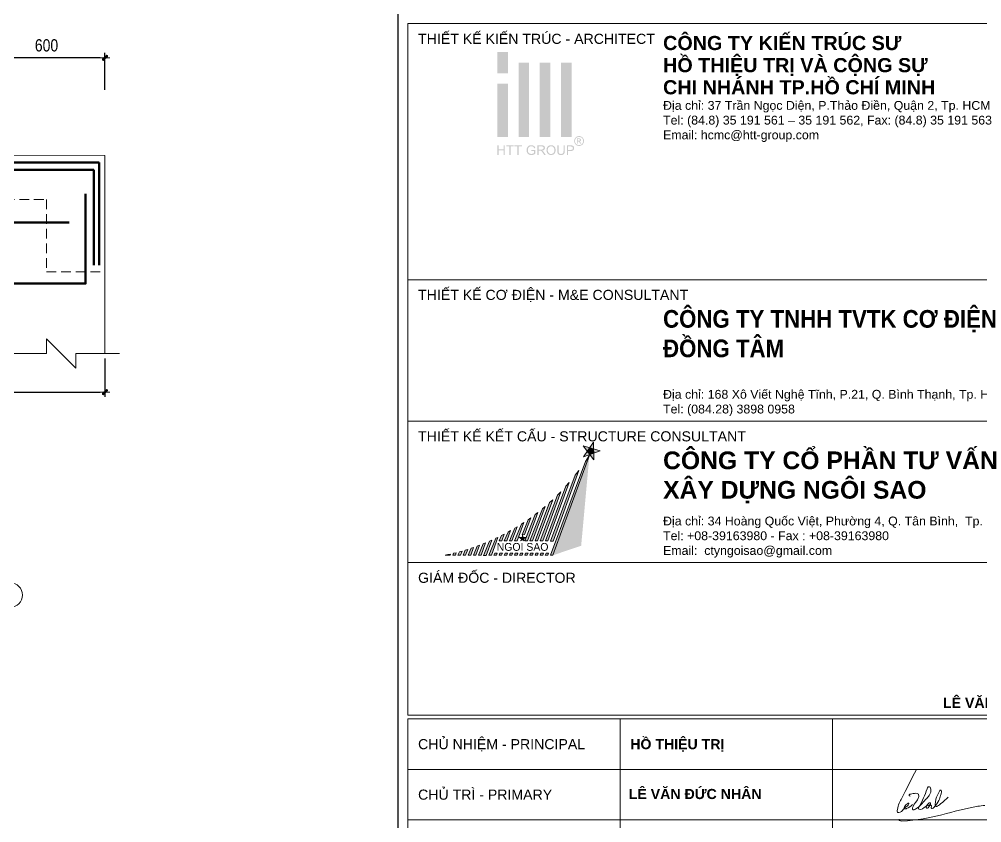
# Model space of a CAD drawing. Header units: millimetres. Extents: x 397144 to 8960116, y 345581 to 674207.
# Drawn here: x 4991324 to 4996262, y 653957 to 658081 of the extents above; entities that cross this region are included whole.
import ezdxf
from ezdxf.enums import TextEntityAlignment as Align
from ezdxf.xclip import XClip

# ---------------------------------------------------------------- set-up
doc = ezdxf.new("R2010")
doc.units = ezdxf.units.MM
doc.header["$XCLIPFRAME"] = 0
doc.header["$PDSIZE"] = -10
doc.linetypes.add('HIDDEN', pattern=[0.375, 0.25, -0.125])
doc.layers.get('0').update_dxf_attribs({"linetype": 'CONTINUOUS'})
doc.layers.get('Defpoints').update_dxf_attribs({"color": 12, "linetype": 'CONTINUOUS'})
for name, color, linetype, lineweight in [('CDAI', 8, 'CONTINUOUS', 30), ('CHG_XX_Khung ten$0$A1 BORDER$0$DGIONG', 4, 'CONTINUOUS', 13), ('CHG_XX_Khung ten$0$A1 BORDER$0$STICK', 1, 'CONTINUOUS', 9), ('CHG_XX_Khung ten$0$TEXT', 7, 'CONTINUOUS', 15), ('CTHEP', 2, 'CONTINUOUS', 50), ('DBAO', 3, 'CONTINUOUS', 20), ('DGIONG', 4, 'CONTINUOUS', 13), ('KTH', 150, 'CONTINUOUS', 5), ('Net khuat', 8, 'HIDDEN', 13), ('STICK', 1, 'CONTINUOUS', 9)]:
    doc.layers.add(name, color=color, linetype=linetype, lineweight=lineweight)
doc.styles.add('CHG_XX_Khung ten$0$A1 BORDER$0$ARIAL', font='arial.ttf')
doc.styles.add('CHG_XX_Khung ten$0$A1 BORDER$0$Arial - Bold', font='arialbd.ttf', dxfattribs={"height": 2.5})
doc.styles.add('CHG_XX_Khung ten$0$A1 BORDER$0$Star-AvoBold', font='VAVOB_0.TTF')
doc.styles.add('CHG_XX_Khung ten$0$Arial - Bold', font='arialbd.ttf')
doc.styles.add('CHG_XX_Khung ten$0$title block pccc$0$ARIAL', font='arial.ttf')
doc.styles.add('CHG_XX_Khung ten$0$title block pccc$0$Arial - Bold', font='arialbd.ttf', dxfattribs={"height": 2.5})
doc.styles.add('TTP-HelCon', font='VHELVCN_0.TTF')
doc.dimstyles.new('TTP-25', dxfattribs={"dimscale": 25, "dimtxt": 2.5, "dimasz": 1, "dimexe": 1, "dimexo": 1, "dimgap": 0.09, "dimtad": 0, "dimdec": 4, "dimrnd": 5, "dimzin": 9, "dimdsep": 46, "dimtxsty": 'TTP-HelCon', "dimblk": 'Stick1', "dimcen": 0.09, "dimdle": 1.5, "dimclrd": 256, "dimclre": 256, "dimclrt": 7, "dimadec": 0, "dimazin": 0, "dimtfac": 1, "dimtdec": 4, "dimtmove": 0, "dimatfit": 3, "dimldrblk": '_ArchTick1', "dimfxl": 1, "dimtvp": 1, "dimtolj": 1, "dimtzin": 0, "dimarcsym": 0})

# ---------------------------------------------------------------- blocks, each defined once
blk = doc.blocks.new('CHG_XX_Khung ten$0$A1 BORDER$0$HTT-Logo')
at = {"true_color": 0x134fb3}
h = blk.add_hatch(color=154, dxfattribs=at)
h.paths.add_polyline_path([(3, 29.1), (0, 29.1), (0, 23.1), (3, 23.1)])
h.paths.add_polyline_path([(3, 20.1), (0, 20.1), (0, 5.1), (3, 5.1)])
h.paths.add_polyline_path([(9, 26.1), (6, 26.1), (6, 5.1), (9, 5.1)])
h.paths.add_polyline_path([(15, 26.1), (12, 26.1), (12, 5.1), (15, 5.1)])
h.paths.add_polyline_path([(21, 26.1), (18, 26.1), (18, 5.1), (21, 5.1)])
h.paths.add_polyline_path([(2.12, 2.7), (1.76, 2.7), (1.76, 1.59), (0.36, 1.59), (0.36, 2.7), (0, 2.7), (0, 0), (0.36, 0), (0.36, 1.27), (1.76, 1.27), (1.76, 0), (2.12, 0)])
h.paths.add_polyline_path([(4.65, 2.7), (2.51, 2.7), (2.51, 2.38), (3.4, 2.38), (3.4, 0), (3.76, 0), (3.76, 2.38), (4.65, 2.38)])
h.paths.add_polyline_path([(6.95, 2.7), (4.81, 2.7), (4.81, 2.38), (5.7, 2.38), (5.7, 0), (6.06, 0), (6.06, 2.38), (6.95, 2.38)])
h.paths.add_polyline_path([(8.64, 1.36), (8.64, 1.41), (8.66, 1.58), (8.69, 1.75), (8.75, 1.9), (8.81, 2.03), (8.92, 2.17), (9.05, 2.28), (9.2, 2.37), (9.29, 2.39), (9.45, 2.43), (9.65, 2.44), (9.84, 2.42), (10, 2.37), (10.14, 2.29), (10.26, 2.18), (10.34, 2.03), (10.41, 1.86), (10.73, 1.95), (10.68, 2.11), (10.61, 2.26), (10.53, 2.39), (10.45, 2.47), (10.31, 2.57), (10.16, 2.65), (10.13, 2.66), (9.97, 2.71), (9.8, 2.74), (9.63, 2.75), (9.55, 2.74), (9.38, 2.73), (9.21, 2.7), (9.06, 2.65), (8.91, 2.58), (8.88, 2.56), (8.75, 2.47), (8.63, 2.36), (8.53, 2.23), (8.44, 2.07), (8.41, 1.99), (8.35, 1.84), (8.31, 1.68), (8.28, 1.51), (8.27, 1.34), (8.28, 1.26), (8.29, 1.09), (8.32, 0.92), (8.38, 0.77), (8.44, 0.62), (8.46, 0.58), (8.55, 0.44), (8.66, 0.32), (8.79, 0.21), (8.93, 0.12), (9, 0.09), (9.15, 0.03), (9.31, -0.01), (9.48, -0.04), (9.65, -0.05), (9.73, -0.04), (9.9, -0.03), (10.07, 0.01), (10.23, 0.06), (10.34, 0.11), (10.48, 0.18), (10.63, 0.27), (10.77, 0.38), (10.77, 1.38), (9.63, 1.38), (9.63, 1.06), (10.42, 1.06), (10.42, 0.56), (10.39, 0.53), (10.26, 0.45), (10.09, 0.37), (9.96, 0.32), (9.8, 0.29), (9.63, 0.28), (9.62, 0.28), (9.45, 0.29), (9.28, 0.33), (9.12, 0.4), (8.97, 0.49), (8.86, 0.61), (8.77, 0.75), (8.73, 0.85), (8.68, 1), (8.65, 1.17)])
h.paths.add_polyline_path([(13.16, 1.39), (13.28, 1.48), (13.3, 1.51), (13.39, 1.64), (13.44, 1.79), (13.46, 1.96), (13.46, 2.06), (13.42, 2.22), (13.35, 2.37), (13.31, 2.43), (13.19, 2.55), (13.05, 2.63), (13.01, 2.64), (12.87, 2.67), (12.7, 2.69), (12.5, 2.7), (11.3, 2.7), (11.3, 0), (11.66, 0), (11.66, 1.2), (12.07, 1.2), (12.11, 1.2), (12.28, 1.19), (12.44, 1.11), (12.49, 1.07), (12.62, 0.93), (12.67, 0.86), (12.77, 0.73), (12.88, 0.56), (13.23, 0), (13.68, 0), (13.21, 0.73), (13.13, 0.85), (13.03, 0.98), (12.92, 1.09), (12.86, 1.14), (12.7, 1.23), (12.86, 1.26), (13.03, 1.31)])
h.paths.add_polyline_path([(11.66, 1.51), (11.66, 2.4), (12.51, 2.4), (12.67, 2.39), (12.83, 2.35), (12.97, 2.27), (13.06, 2.13), (13.09, 1.96), (13.08, 1.87), (13.02, 1.72), (12.96, 1.64), (12.8, 1.55), (12.62, 1.52), (12.43, 1.51)], flags=16)
h.paths.add_polyline_path([(16.49, 1.43), (16.48, 1.6), (16.44, 1.77), (16.4, 1.92), (16.34, 2.07), (16.33, 2.09), (16.24, 2.23), (16.14, 2.36), (16.02, 2.47), (15.88, 2.57), (15.85, 2.59), (15.7, 2.66), (15.54, 2.71), (15.38, 2.74), (15.2, 2.75), (15.15, 2.75), (14.98, 2.73), (14.82, 2.7), (14.66, 2.64), (14.52, 2.57), (14.39, 2.48), (14.27, 2.37), (14.18, 2.26), (14.1, 2.14), (14.03, 2), (13.98, 1.84), (13.94, 1.68), (13.92, 1.5), (13.91, 1.31), (13.91, 1.29), (13.92, 1.12), (13.95, 0.96), (14, 0.8), (14.07, 0.64), (14.07, 0.62), (14.16, 0.48), (14.26, 0.35), (14.38, 0.23), (14.52, 0.14), (14.56, 0.12), (14.71, 0.04), (14.86, -0.01), (15.03, -0.04), (15.2, -0.05), (15.21, -0.05), (15.38, -0.03), (15.55, 0), (15.7, 0.05), (15.86, 0.12), (15.87, 0.13), (16.01, 0.22), (16.13, 0.33), (16.24, 0.46), (16.33, 0.61), (16.36, 0.69), (16.42, 0.84), (16.46, 1), (16.48, 1.17), (16.49, 1.35)])
h.paths.add_polyline_path([(14.28, 1.45), (14.3, 1.64), (14.34, 1.81), (14.4, 1.95), (14.47, 2.08), (14.57, 2.2), (14.73, 2.32), (14.88, 2.38), (15.04, 2.43), (15.21, 2.44), (15.38, 2.42), (15.54, 2.38), (15.69, 2.31), (15.82, 2.2), (15.93, 2.07), (16.01, 1.93), (16.04, 1.85), (16.09, 1.7), (16.12, 1.53), (16.12, 1.32), (16.11, 1.12), (16.08, 0.95), (16.03, 0.79), (15.96, 0.66), (15.86, 0.54), (15.8, 0.48), (15.67, 0.38), (15.53, 0.32), (15.37, 0.27), (15.2, 0.26), (15.12, 0.26), (14.95, 0.29), (14.8, 0.35), (14.67, 0.43), (14.54, 0.54), (14.45, 0.66), (14.37, 0.8), (14.32, 0.95), (14.29, 1.12), (14.28, 1.31)], flags=16)
h.paths.add_polyline_path([(17.31, 2.7), (16.96, 2.7), (16.96, 1.12), (16.96, 0.93), (16.98, 0.75), (17.02, 0.6), (17.06, 0.46), (17.07, 0.44), (17.15, 0.3), (17.27, 0.18), (17.4, 0.08), (17.51, 0.03), (17.67, -0.01), (17.84, -0.04), (18.02, -0.05), (18.2, -0.04), (18.37, -0.01), (18.52, 0.04), (18.66, 0.1), (18.68, 0.12), (18.81, 0.22), (18.91, 0.35), (18.99, 0.49), (19.02, 0.61), (19.06, 0.76), (19.07, 0.94), (19.08, 1.14), (19.08, 2.7), (18.72, 2.7), (18.72, 1.14), (18.72, 1.06), (18.71, 0.86), (18.68, 0.69), (18.62, 0.55), (18.55, 0.45), (18.49, 0.4), (18.36, 0.33), (18.19, 0.29), (17.99, 0.28), (17.92, 0.28), (17.75, 0.31), (17.6, 0.37), (17.46, 0.48), (17.38, 0.63), (17.34, 0.77), (17.32, 0.94), (17.31, 1.14)])
h.paths.add_polyline_path([(21.42, 1.25), (21.52, 1.34), (21.6, 1.45), (21.67, 1.59), (21.72, 1.75), (21.73, 1.92), (21.73, 1.97), (21.71, 2.13), (21.65, 2.29), (21.56, 2.44), (21.44, 2.55), (21.42, 2.56), (21.27, 2.63), (21.1, 2.67), (21.05, 2.68), (20.89, 2.7), (20.69, 2.7), (19.67, 2.7), (19.67, 0), (20.03, 0), (20.03, 1.1), (20.72, 1.1), (20.76, 1.1), (20.96, 1.11), (21.14, 1.14), (21.29, 1.19)])
h.paths.add_polyline_path([(20.03, 1.42), (20.03, 2.38), (20.72, 2.38), (20.93, 2.37), (21.06, 2.36), (21.16, 2.31), (21.28, 2.2), (21.34, 2.08), (21.37, 1.91), (21.36, 1.82), (21.31, 1.67), (21.22, 1.54), (21.09, 1.47), (20.93, 1.43), (20.73, 1.42)], flags=16)
h.paths.add_polyline_path([(23.87, 2.76), (24.01, 2.85), (24.13, 2.96), (24.24, 3.09), (24.33, 3.24), (24.35, 3.28), (24.42, 3.44), (24.47, 3.6), (24.5, 3.76), (24.51, 3.93), (24.51, 3.98), (24.49, 4.15), (24.46, 4.31), (24.4, 4.47), (24.33, 4.62), (24.29, 4.69), (24.19, 4.82), (24.08, 4.94), (23.95, 5.05), (23.81, 5.14), (23.77, 5.16), (23.61, 5.23), (23.45, 5.28), (23.29, 5.31), (23.12, 5.32), (23.08, 5.31), (22.92, 5.3), (22.76, 5.27), (22.6, 5.21), (22.44, 5.14), (22.38, 5.1), (22.24, 5.01), (22.12, 4.89), (22.01, 4.77), (21.92, 4.62), (21.89, 4.57), (21.82, 4.41), (21.77, 4.25), (21.74, 4.09), (21.73, 3.93), (21.73, 3.87), (21.75, 3.71), (21.79, 3.55), (21.84, 3.39), (21.92, 3.24), (21.95, 3.18), (22.05, 3.04), (22.16, 2.92), (22.29, 2.81), (22.43, 2.72), (22.48, 2.7), (22.64, 2.63), (22.79, 2.58), (22.96, 2.55), (23.12, 2.54), (23.18, 2.54), (23.34, 2.55), (23.5, 2.59), (23.66, 2.65), (23.82, 2.72)])
h.paths.add_polyline_path([(22.55, 2.92), (22.45, 2.98), (22.32, 3.09), (22.21, 3.21), (22.12, 3.35), (22.07, 3.44), (22.01, 3.6), (21.98, 3.76), (21.96, 3.93), (21.97, 4.03), (22, 4.19), (22.05, 4.35), (22.12, 4.51), (22.18, 4.61), (22.29, 4.73), (22.41, 4.85), (22.56, 4.94), (22.64, 4.98), (22.8, 5.04), (22.96, 5.07), (23.12, 5.09), (23.21, 5.08), (23.37, 5.06), (23.53, 5.01), (23.69, 4.94), (23.79, 4.88), (23.92, 4.77), (24.03, 4.65), (24.13, 4.51), (24.17, 4.41), (24.23, 4.25), (24.27, 4.09), (24.28, 3.93), (24.28, 3.83), (24.25, 3.67), (24.2, 3.51), (24.13, 3.35), (24.07, 3.25), (23.96, 3.13), (23.84, 3.01), (23.7, 2.92), (23.61, 2.87), (23.45, 2.81), (23.29, 2.78), (23.12, 2.77), (23.02, 2.77), (22.86, 2.8), (22.7, 2.85)], flags=16)
h.paths.add_polyline_path([(22.51, 3.16), (22.51, 4.65), (23.03, 4.65), (23.23, 4.64), (23.4, 4.62), (23.55, 4.52), (23.6, 4.47), (23.66, 4.31), (23.67, 4.25), (23.64, 4.09), (23.55, 3.96), (23.42, 3.87), (23.24, 3.82), (23.37, 3.75), (23.46, 3.64), (23.57, 3.47), (23.77, 3.16), (23.47, 3.16), (23.34, 3.39), (23.23, 3.58), (23.14, 3.7), (23.09, 3.74), (22.94, 3.79), (22.9, 3.79), (22.76, 3.79), (22.76, 3.16)], flags=0)
h.paths.add_polyline_path([(22.76, 4), (22.76, 4.45), (23.03, 4.45), (23.13, 4.45), (23.27, 4.42), (23.37, 4.35), (23.41, 4.21), (23.33, 4.06), (23.24, 4.02), (23.05, 4)], flags=0)
blk = doc.blocks.new('CHG_XX_Khung ten')
at = {"layer": 'CHG_XX_Khung ten$0$A1 BORDER$0$DGIONG'}
h = blk.add_hatch(color=256, dxfattribs=at)
h.paths.add_polyline_path([(724.94, 283.19), (724.15, 281.97), (717.19, 263.38), (717.7, 263.38)])
h.paths.add_polyline_path([(722.81, 280.17), (722.1, 279.22), (717.21, 266.21), (717.72, 266.21)], flags=17)
h.paths.add_polyline_path([(720.93, 277.8), (720.27, 277.04), (716.19, 266.22), (716.7, 266.22)])
h.paths.add_polyline_path([(719.23, 275.93), (718.6, 275.29), (715.18, 266.22), (715.69, 266.22)])
h.paths.add_polyline_path([(717.65, 274.38), (717.03, 273.81), (714.16, 266.22), (714.67, 266.22)])
h.paths.add_polyline_path([(716.14, 273.03), (715.61, 272.59), (713.15, 266.22), (713.66, 266.22)])
h.paths.add_polyline_path([(714.69, 271.86), (714.17, 271.45), (712.13, 266.23), (712.64, 266.23)])
h.paths.add_polyline_path([(713.29, 270.81), (712.76, 270.43), (711.57, 267.46), (712.07, 267.47)])
h.paths.add_polyline_path([(710.1, 266.23), (710.61, 266.24), (711.93, 269.87), (711.48, 269.56)])
h.paths.add_polyline_path([(710.61, 269.02), (710.13, 268.73), (709.08, 266.24), (709.59, 266.24)])
h.paths.add_polyline_path([(709.31, 268.26), (708.82, 267.97), (708.07, 266.24), (708.58, 266.24)])
h.paths.add_polyline_path([(708.04, 267.56), (707.54, 267.3), (707.05, 266.25), (707.56, 266.25)])
h.paths.add_polyline_path([(716.84, 263.8), (716.33, 263.8), (716.18, 263.38), (716.69, 263.38)])
h.paths.add_polyline_path([(715.67, 263.39), (715.82, 263.8), (715.32, 263.8), (715.16, 263.39)])
h.paths.add_polyline_path([(714.15, 263.39), (714.65, 263.39), (714.8, 263.8), (714.3, 263.8)])
h.paths.add_polyline_path([(713.13, 263.39), (713.64, 263.4), (713.79, 263.81), (713.28, 263.81)])
h.paths.add_polyline_path([(712.77, 263.81), (712.27, 263.81), (712.11, 263.39), (712.62, 263.4)])
h.paths.add_polyline_path([(711.25, 263.81), (711.1, 263.4), (711.61, 263.4), (711.76, 263.81)])
h.paths.add_polyline_path([(710.59, 263.4), (710.74, 263.82), (710.24, 263.82), (710.08, 263.4)])
h.paths.add_polyline_path([(709.73, 263.82), (709.22, 263.82), (709.07, 263.41), (709.57, 263.41)])
h.paths.add_polyline_path([(708.71, 263.82), (708.21, 263.82), (708.05, 263.41), (708.56, 263.41)])
h.paths.add_polyline_path([(707.54, 263.41), (707.69, 263.83), (707.19, 263.83), (707.03, 263.41)])
h.paths.add_polyline_path([(706.68, 263.83), (706.17, 263.83), (706.02, 263.42), (706.53, 263.42)])
h.paths.add_polyline_path([(705, 263.42), (705.51, 263.42), (706.79, 266.93), (706.4, 266.74)])
h.paths.add_polyline_path([(703.97, 263.37), (704.48, 263.37), (705.57, 266.36), (705.14, 266.17)])
h.paths.add_polyline_path([(704.36, 265.84), (703.91, 265.65), (702.96, 263.38), (703.46, 263.38)])
h.paths.add_polyline_path([(703.17, 265.37), (702.69, 265.19), (701.94, 263.38), (702.45, 263.38)])
h.paths.add_polyline_path([(702, 264.94), (701.5, 264.77), (700.92, 263.38), (701.43, 263.38)])
h.paths.add_polyline_path([(700.84, 264.56), (700.33, 264.4), (699.91, 263.39), (700.42, 263.39)])
h.paths.add_polyline_path([(699.7, 264.21), (699.18, 264.06), (698.89, 263.39), (699.4, 263.39)])
h.paths.add_polyline_path([(698.57, 263.9), (698.04, 263.77), (697.87, 263.38), (698.38, 263.39)])
h.paths.add_polyline_path([(697.37, 263.39), (697.45, 263.63), (696.91, 263.51), (696.35, 263.38)])
blk.add_hatch(color=256, dxfattribs=at).paths.add_polyline_path([(724.92, 283.21), (717.68, 263.38), (723.28, 265.27)])
at = {"layer": 'CHG_XX_Khung ten$0$A1 BORDER$0$STICK'}
for points in [[(723.71, 282.88), (725.74, 285.75), (725.8, 282.26), (723.67, 285.06), (727.02, 284.03)], [(725.76, 284.41), (724.96, 284.66), (724.49, 283.98), (724.99, 283.32), (725.77, 283.6)], [(711.25, 266.22), (711.64, 267.39), (712.01, 266.22), (711.02, 266.95), (712.24, 266.93)], [(711.87, 266.67), (711.78, 266.94), (711.49, 266.94), (711.4, 266.67), (711.63, 266.5)]]:
    blk.add_hatch(color=256, dxfattribs=at).paths.add_polyline_path(points)
blk.add_line((687, 577), (687, 17))
at = {"color": 9, "linetype": 'Continuous'}
for p, q in [((731, 231), (731, 181)), ((773, 231), (773, 181))]:
    blk.add_line(p, q, dxfattribs=at)
at = {"linetype": 'Continuous'}
for points in [[(689, 368.62), (822, 368.62), (822, 317.93), (689, 317.93)], [(689, 317.93), (822, 317.93), (822, 289.93), (689, 289.93)], [(689, 289.93), (822, 289.93), (822, 261.93), (689, 261.93)]]:
    blk.add_lwpolyline(points, close=True, dxfattribs=at)
at = {"color": 9, "linetype": 'Continuous'}
for points in [[(689, 261.93), (822, 261.93), (822, 231.73), (689, 231.73)], [(822, 221), (689, 221), (689, 231), (822, 231)], [(822, 211), (689, 211), (689, 221), (822, 221)], [(822, 201), (689, 201), (689, 211), (822, 211)]]:
    blk.add_lwpolyline(points, close=True, dxfattribs=at)
blk.add_lwpolyline([(822, 211), (689, 211), (822, 211)], dxfattribs=at)
at = {"layer": 'CHG_XX_Khung ten$0$A1 BORDER$0$DGIONG'}
for points in [[(724.94, 283.19), (717.7, 263.38), (717.19, 263.38), (724.15, 281.97), (724.94, 283.19)], [(722.81, 280.17), (717.72, 266.21), (717.21, 266.21), (722.1, 279.22), (722.81, 280.17)], [(720.93, 277.8), (716.7, 266.22), (716.19, 266.22), (720.27, 277.04), (720.93, 277.8)], [(717.65, 274.38), (714.67, 266.22), (714.16, 266.22), (717.03, 273.81), (717.65, 274.38)], [(719.23, 275.93), (715.69, 266.22), (715.18, 266.22), (718.6, 275.29), (719.23, 275.93)], [(716.14, 273.03), (713.66, 266.22), (713.15, 266.22), (715.61, 272.59), (716.14, 273.03)], [(713.29, 270.81), (712.07, 267.47), (711.57, 267.46), (712.76, 270.43), (713.29, 270.81)], [(714.69, 271.86), (712.64, 266.23), (712.13, 266.23), (714.17, 271.45), (714.69, 271.86)], [(710.61, 269.02), (709.59, 266.24), (709.08, 266.24), (710.13, 268.73), (710.61, 269.02)], [(711.93, 269.87), (710.61, 266.24), (710.1, 266.23), (711.48, 269.56), (711.93, 269.87)], [(706.79, 266.93), (705.51, 263.42), (705, 263.42), (706.4, 266.74), (706.79, 266.93)], [(708.04, 267.56), (707.56, 266.25), (707.05, 266.25), (707.54, 267.3), (708.04, 267.56)], [(709.31, 268.26), (708.58, 266.24), (708.07, 266.24), (708.82, 267.97), (709.31, 268.26)], [(702, 264.94), (701.43, 263.38), (700.92, 263.38), (701.5, 264.77), (702, 264.94)], [(703.17, 265.37), (702.45, 263.38), (701.94, 263.38), (702.69, 265.19), (703.17, 265.37)], [(704.36, 265.84), (703.46, 263.38), (702.96, 263.38), (703.91, 265.65), (704.36, 265.84)], [(705.57, 266.36), (704.48, 263.37), (703.97, 263.37), (705.14, 266.17), (705.57, 266.36)], [(697.45, 263.63), (697.37, 263.39), (696.35, 263.38), (696.91, 263.51), (697.45, 263.63)], [(698.57, 263.9), (698.38, 263.39), (697.87, 263.38), (698.04, 263.77), (698.57, 263.9)], [(699.7, 264.21), (699.4, 263.39), (698.89, 263.39), (699.18, 264.06), (699.7, 264.21)], [(700.84, 264.56), (700.42, 263.39), (699.91, 263.39), (700.33, 264.4), (700.84, 264.56)]]:
    blk.add_lwpolyline(points, dxfattribs=at)
for points in [[(706.53, 263.42), (706.68, 263.83), (706.17, 263.83), (706.02, 263.42)], [(707.54, 263.41), (707.69, 263.83), (707.19, 263.83), (707.03, 263.41)], [(708.56, 263.41), (708.71, 263.82), (708.21, 263.82), (708.05, 263.41)], [(709.57, 263.41), (709.73, 263.82), (709.22, 263.82), (709.07, 263.41)], [(710.59, 263.4), (710.74, 263.82), (710.24, 263.82), (710.08, 263.4)], [(711.61, 263.4), (711.76, 263.81), (711.25, 263.81), (711.1, 263.4)], [(712.62, 263.4), (712.77, 263.81), (712.27, 263.81), (712.11, 263.39)], [(713.64, 263.4), (713.79, 263.81), (713.28, 263.81), (713.13, 263.39)], [(714.65, 263.39), (714.8, 263.8), (714.3, 263.8), (714.15, 263.39)], [(715.67, 263.39), (715.82, 263.8), (715.32, 263.8), (715.16, 263.39)], [(716.69, 263.38), (716.84, 263.8), (716.33, 263.8), (716.18, 263.38)]]:
    blk.add_lwpolyline(points, close=True, dxfattribs=at)
at = {"layer": 'CHG_XX_Khung ten$0$A1 BORDER$0$STICK'}
for p, q in [((723.71, 282.88), (725.74, 285.75)), ((725.74, 285.75), (725.8, 282.26)), ((723.67, 285.06), (727.02, 284.03)), ((725.8, 282.26), (723.67, 285.06)), ((727.02, 284.03), (723.71, 282.88)), ((711.02, 266.95), (712.24, 266.93)), ((712.01, 266.22), (711.02, 266.95)), ((712.24, 266.93), (711.25, 266.22)), ((711.64, 267.39), (712.01, 266.22))]:
    blk.add_line(p, q, dxfattribs=at)
at = {"layer": 'CHG_XX_Khung ten$0$TEXT', "color": 1}
for points in [[(789.62, 220.97), (786.72, 215.31), (785.87, 213.03), (785.94, 212.46), (786.42, 212.53), (787.18, 213.24), (787.77, 213.73), (788.12, 214.16), (788.07, 214.29), (787.94, 214.27), (787.28, 213.56), (787.2, 213.33), (787.26, 213.21), (787.44, 213.16), (787.7, 213.23), (788.87, 214.02)], [(788.4, 215.73), (788.18, 215.82), (788.21, 216), (788.32, 216.07), (788.7, 216.16), (789.23, 216.24), (789.76, 216.24), (790.01, 216.08), (790.1, 215.79), (790.05, 215.41), (788.96, 213.65), (788.88, 213.4), (788.88, 213.13), (789, 213.02), (789.17, 213.01), (789.51, 213.17), (790.77, 214.27), (791.67, 215.27), (792.3, 216.07), (792.5, 216.66), (792.49, 217.11), (792.33, 217.45), (792.13, 217.58), (791.94, 217.52), (791.73, 217.16), (790.12, 213.5), (790.04, 213.21), (790.14, 213.12), (791.53, 213.7), (792.32, 214.06), (792.42, 214.24), (792.36, 214.39), (792.17, 214.35), (791.86, 214.12), (791.68, 213.82), (791.57, 213.47), (791.67, 213.35), (791.96, 213.42), (792.51, 213.89), (792.61, 213.78), (792.55, 213.52), (792.61, 213.3), (792.77, 213.25), (793.05, 213.46), (794.1, 214.86), (794.42, 215.85), (794.57, 216.45), (794.53, 216.83), (794.42, 216.89), (794.27, 216.8), (794.14, 216.57), (793.62, 215.47), (793.41, 214.74), (793.36, 214.18), (793.41, 213.82), (793.56, 213.67), (793.77, 213.71), (794.19, 213.99), (795.35, 214.98), (795.89, 215.51)], [(786.22, 211.12), (786.28, 210.87), (786.71, 210.78), (801.78, 213.69), (803.18, 213.88)]]:
    blk.add_spline(points, degree=3, dxfattribs=at)
at = {"xscale": 0.7, "yscale": 0.7, "zscale": 0.7}
blk.add_blockref('CHG_XX_Khung ten$0$A1 BORDER$0$HTT-Logo', (706.68, 342.64), dxfattribs=at)
for s, height, style, p in [('THIẾT KẾ KIẾN TRÚC - ARCHITECT', 2, 'CHG_XX_Khung ten$0$A1 BORDER$0$ARIAL', (691, 365.62)), ('THIẾT KẾ CƠ ĐIỆN - M&E CONSULTANT', 2, 'CHG_XX_Khung ten$0$A1 BORDER$0$ARIAL', (691, 314.93)), ('THIẾT KẾ KẾT CẤU - STRUCTURE CONSULTANT', 2, 'CHG_XX_Khung ten$0$A1 BORDER$0$ARIAL', (691, 286.93)), ('GIÁM ĐỐC - DIRECTOR', 2, 'CHG_XX_Khung ten$0$title block pccc$0$ARIAL', (691, 258.93)), ('CHỦ NHIỆM - PRINCIPAL', 2, 'CHG_XX_Khung ten$0$title block pccc$0$ARIAL', (691, 226)), ('HỒ THIỆU TRỊ', 2, 'CHG_XX_Khung ten$0$title block pccc$0$Arial - Bold', (733, 226)), ('CHỦ TRÌ - PRIMARY', 2, 'CHG_XX_Khung ten$0$title block pccc$0$ARIAL', (691, 216)), ('LÊ VĂN ĐỨC NHÂN', 2.0073, 'CHG_XX_Khung ten$0$Arial - Bold', (732.68, 216.13))]:
    blk.add_text(s, height=height, dxfattribs=dict(style=style)).set_placement(p, align=Align.MIDDLE_LEFT)
at = {"style": 'CHG_XX_Khung ten$0$Arial - Bold'}
blk.add_text('LÊ VĂN ĐỨC NHÂN', height=2.0073, dxfattribs=at).set_placement((821.19, 234.17), align=Align.MIDDLE_RIGHT)
at = {"ltscale": 10, "insert": (739.49, 366.19), "char_height": 2.8, "width": 76.248, "attachment_point": 1, "line_spacing_factor": 0.938532, "style": 'CHG_XX_Khung ten$0$A1 BORDER$0$Arial - Bold'}
blk.add_mtext('CÔNG TY KIẾN TRÚC SƯ\\PHỒ THIỆU TRỊ VÀ CỘNG SỰ\\PCHI NHÁNH TP.HỒ CHÍ MINH', dxfattribs=at)
at = {"ltscale": 10}
for s, insert, char_height, width, attachment_point, style in [('Địa chỉ: 37 Trần Ngọc Diện, P.Thảo Điền, Quận 2, Tp. HCM\\PTel: (84.8) 35 191 561 – 35 191 562, Fax: (84.8) 35 191 563\\PEmail: hcmc@htt-group.com', (739.49, 345.2), 1.75, 83.001, 7, 'CHG_XX_Khung ten$0$A1 BORDER$0$ARIAL'), ('{\\W0.9;CÔNG TY TNHH TVTK CƠ ĐIỆN \\PĐỒNG TÂM}', (739.49, 311.93), 3.5, 76.248, 1, 'CHG_XX_Khung ten$0$A1 BORDER$0$Arial - Bold'), ('\\pt8.75;Địa chỉ: 168 Xô Viết Nghệ Tĩnh, P.21, Q. Bình Thạnh, Tp. HCM \\P\\ptz;Tel: (084.28) 3898 0958', (739.49, 290.93), 1.75, 83.001, 7, 'CHG_XX_Khung ten$0$A1 BORDER$0$ARIAL'), ('CÔNG TY CỔ PHẦN TƯ VẤN \\PXÂY DỰNG NGÔI SAO', (739.49, 283.93), 3.5, 76.248, 1, 'CHG_XX_Khung ten$0$A1 BORDER$0$Arial - Bold'), ('Địa chỉ: 34 Hoàng Quốc Việt, Phường 4, Q. Tân Bình,  Tp. HCM\\PTel: +08-39163980 - Fax : +08-39163980 \\PEmail:  ctyngoisao@gmail.com', (739.49, 262.93), 1.75, 83.001, 7, 'CHG_XX_Khung ten$0$A1 BORDER$0$ARIAL')]:
    blk.add_mtext(s, dxfattribs=dict(at, insert=insert, char_height=char_height, width=width, attachment_point=attachment_point, style=style))
at = {"layer": 'CHG_XX_Khung ten$0$A1 BORDER$0$STICK', "style": 'CHG_XX_Khung ten$0$A1 BORDER$0$Star-AvoBold', "width": 1}
blk.add_text('NGOI SAO', height=1.547, dxfattribs=at).set_placement((706.57, 264.27))
blk = doc.blocks.new('Stick1')
at = {"layer": 'STICK'}
h = blk.add_hatch(color=256, dxfattribs=at)
edge = h.paths.add_edge_path()
edge.add_line((0.3, 0.5), (-0.5, -0.3))
edge.add_arc((-0.4, -0.4), 0.141, 135, 315)
edge.add_line((-0.3, -0.5), (0.5, 0.3))
edge.add_arc((0.4, 0.4), 0.141, 315, 495)
blk.add_line((1, 0), (-1, 0), dxfattribs=at)
blk.add_lwpolyline([(0.3, 0.5), (-0.5, -0.3, 1), (-0.3, -0.5), (0.5, 0.3, 1), (0.3, 0.5, 1)], format="xyb", dxfattribs=at)
blk = doc.blocks.new('*D2039')
at = {"layer": 'Defpoints', "color": 0, "transparency": 16777216}
for p in [(5210108.4, 644032.5), (5210108.4, 643843.5), (5210708.4, 643843.5)]:
    blk.add_point(p, dxfattribs=at)
at = {"layer": 'KTH', "lineweight": -2, "transparency": 16777216}
for p, q in [((5210108.4, 643868.5), (5210108.4, 644057.5)), ((5210683.4, 644032.5), (5210133.4, 644032.5)), ((5210708.4, 643868.5), (5210708.4, 644057.5))]:
    blk.add_line(p, q, dxfattribs=at)
at = {"layer": 'KTH', "lineweight": -2, "transparency": 16777216, "xscale": 25, "yscale": 25, "zscale": 25, "rotation": 180}
blk.add_blockref('Stick1', (5210108.4, 644032.5), dxfattribs=at)
at = {"layer": 'KTH', "lineweight": -2, "transparency": 16777216, "xscale": 25, "yscale": 25, "zscale": 25}
blk.add_blockref('Stick1', (5210708.4, 644032.5), dxfattribs=at)
at = {"layer": 'KTH', "color": 7, "transparency": 16777216, "insert": (5210408.4, 644096.4), "char_height": 62.5, "attachment_point": 5, "style": 'TTP-HelCon'}
blk.add_mtext('\\A1;600', dxfattribs=at)
blk = doc.blocks.new('_ArchTick1')
at = {"color": 0, "const_width": 3.81}
blk.add_lwpolyline([(-12.7, -12.7), (12.7, 12.7)], dxfattribs=at)
blk = doc.blocks.new('*D2023')
at = {"layer": 'Defpoints', "color": 0, "transparency": 16777216}
for p in [(5202356.3, 642515.1), (5210708.4, 642515.1), (5210708.4, 642317.1)]:
    blk.add_point(p, dxfattribs=at)
at = {"layer": 'KTH', "lineweight": -2, "transparency": 16777216}
for p, q in [((5202356.3, 642490.1), (5202356.3, 642292.1)), ((5210708.4, 642490.1), (5210708.4, 642292.1)), ((5202381.3, 642317.1), (5210683.4, 642317.1))]:
    blk.add_line(p, q, dxfattribs=at)
at = {"layer": 'KTH', "lineweight": -2, "transparency": 16777216, "xscale": 25, "yscale": 25, "zscale": 25, "rotation": 180}
blk.add_blockref('Stick1', (5202356.3, 642317.1), dxfattribs=at)
at = {"layer": 'KTH', "lineweight": -2, "transparency": 16777216, "xscale": 25, "yscale": 25, "zscale": 25}
blk.add_blockref('Stick1', (5210708.4, 642317.1), dxfattribs=at)
at = {"layer": 'KTH', "color": 7, "transparency": 16777216, "insert": (5206532.4, 642380.9), "char_height": 62.5, "attachment_point": 5, "style": 'TTP-HelCon'}
blk.add_mtext('\\A1;8350', dxfattribs=at)
blk = doc.blocks.new('AX-23')
at = {"layer": 'CTHEP'}
for p, q in [((5210678.44019, 642968.02901), (5210678.44019, 643496.13721)), ((5208158.41369, 643457.30381), (5210651.95961, 643457.31198)), ((5210651.95961, 643457.31198), (5210651.95961, 642968.512)), ((5202243.18531, 643187.27665), (5210524.09412, 643187.23454))]:
    blk.add_line(p, q, dxfattribs=at)
for points in [[(5210678.44019, 643496.13721), (5163537.28851, 643496.29177)], [(5163595.52747, 643250.68189), (5163595.52747, 642974.29181), (5170027.41841, 642974.27066), (5170607.28015, 642874.26875), (5179208.43687, 642874.24047), (5179782.48238, 642974.23858), (5186008.5266, 642974.2181), (5186608.43827, 642874.21613), (5195208.43895, 642874.18785), (5195804.61955, 642974.18589), (5202007.80519, 642974.16549), (5202608.43826, 642874.16351), (5210608.44019, 642874.13721), (5210608.44019, 643335.29438)]]:
    blk.add_lwpolyline(points, dxfattribs=at)
at = {"layer": 'DBAO'}
blk.add_lwpolyline([(5202356.34312, 643535.01214), (5210708.4402, 643531.54027), (5210708.4402, 642935.13721), (5210708.4402, 642935.13721), (5210708.4402, 642515.13721)], dxfattribs=at)
at = {"layer": 'DGIONG'}
blk.add_lwpolyline([(5210033.41369, 642515.14104), (5210408.44019, 642515.13721), (5210408.44019, 642590.13721), (5210558.44019, 642440.13721), (5210558.44019, 642515.13721), (5210783.4402, 642515.13721)], dxfattribs=at)
at = {"layer": 'Net khuat', "ltscale": 200}
blk.add_lwpolyline([(5163507.28851, 642935.29177), (5163507.28851, 642935.29177), (5163807.28851, 642935.29177), (5163807.28851, 643305.29177), (5210408.4402, 643305.13721), (5210408.4402, 642935.13721), (5210408.4402, 642935.13721), (5210708.4402, 642935.13721)], dxfattribs=at)
at = {"layer": 'KTH'}
for base, p1, p2, picture, middle in [((5210108.41369, 644032.53538), (5210708.4402, 643843.53155), (5210108.41369, 643843.53538), '*D2039', (5210408.42694, 644096.36871)), ((5210708.4402, 642317.10317), (5202356.34312, 642515.08104), (5210708.4402, 642515.13721), '*D2023', (5206532.39166, 642380.9365))]:
    dim = blk.add_linear_dim(base=base, p1=p1, p2=p2, dimstyle='TTP-25', override={"dimtmove": 1}, dxfattribs=at)
    dim.commit()
    dim.dimension.update_dxf_attribs({"geometry": picture, "text_midpoint": middle})

msp = doc.modelspace()

# ---------------------------------------------------------------- block references
at = {"layer": 'KTH', "ltscale": 0.8, "xscale": 25.92478421702978, "yscale": 25.92478421702978, "zscale": 25.92478421702978}
msp.add_blockref('CHG_XX_Khung ten', (4975456.08674, 648501.85593), dxfattribs=at)

# ---------------------------------------------------------------- next in the draw order: linework, layer by layer
at = {"layer": 'CDAI', "ltscale": 0.8}
msp.add_lwpolyline([(4975896.80807, 663460.45642), (4993266.4135, 663460.45642), (4993266.4135, 648942.57726), (4975896.80807, 648942.57726)], close=True, dxfattribs=at)
msp.add_lwpolyline([(4975896.80807, 663460.45642), (4993266.4135, 663460.45642), (4993266.4135, 648942.57726), (4975896.80807, 648942.57726)], close=True, dxfattribs=at)
at = {"layer": 'DGIONG'}
msp.add_circle((4991278.25873, 655125.76024), 62.5, dxfattribs=at)

# ---------------------------------------------------------------- next in the draw order: block references
at = {"layer": 'CDAI'}
ref = msp.add_blockref('AX-23', (-218944.67802, 13850.22571), dxfattribs=at)
XClip(ref).set_block_clipping_path([(5195043.9362713974, 641850.9331144057), (5210936.8226055531, 644184.841803416)])

doc.saveas('drawing.dxf')
